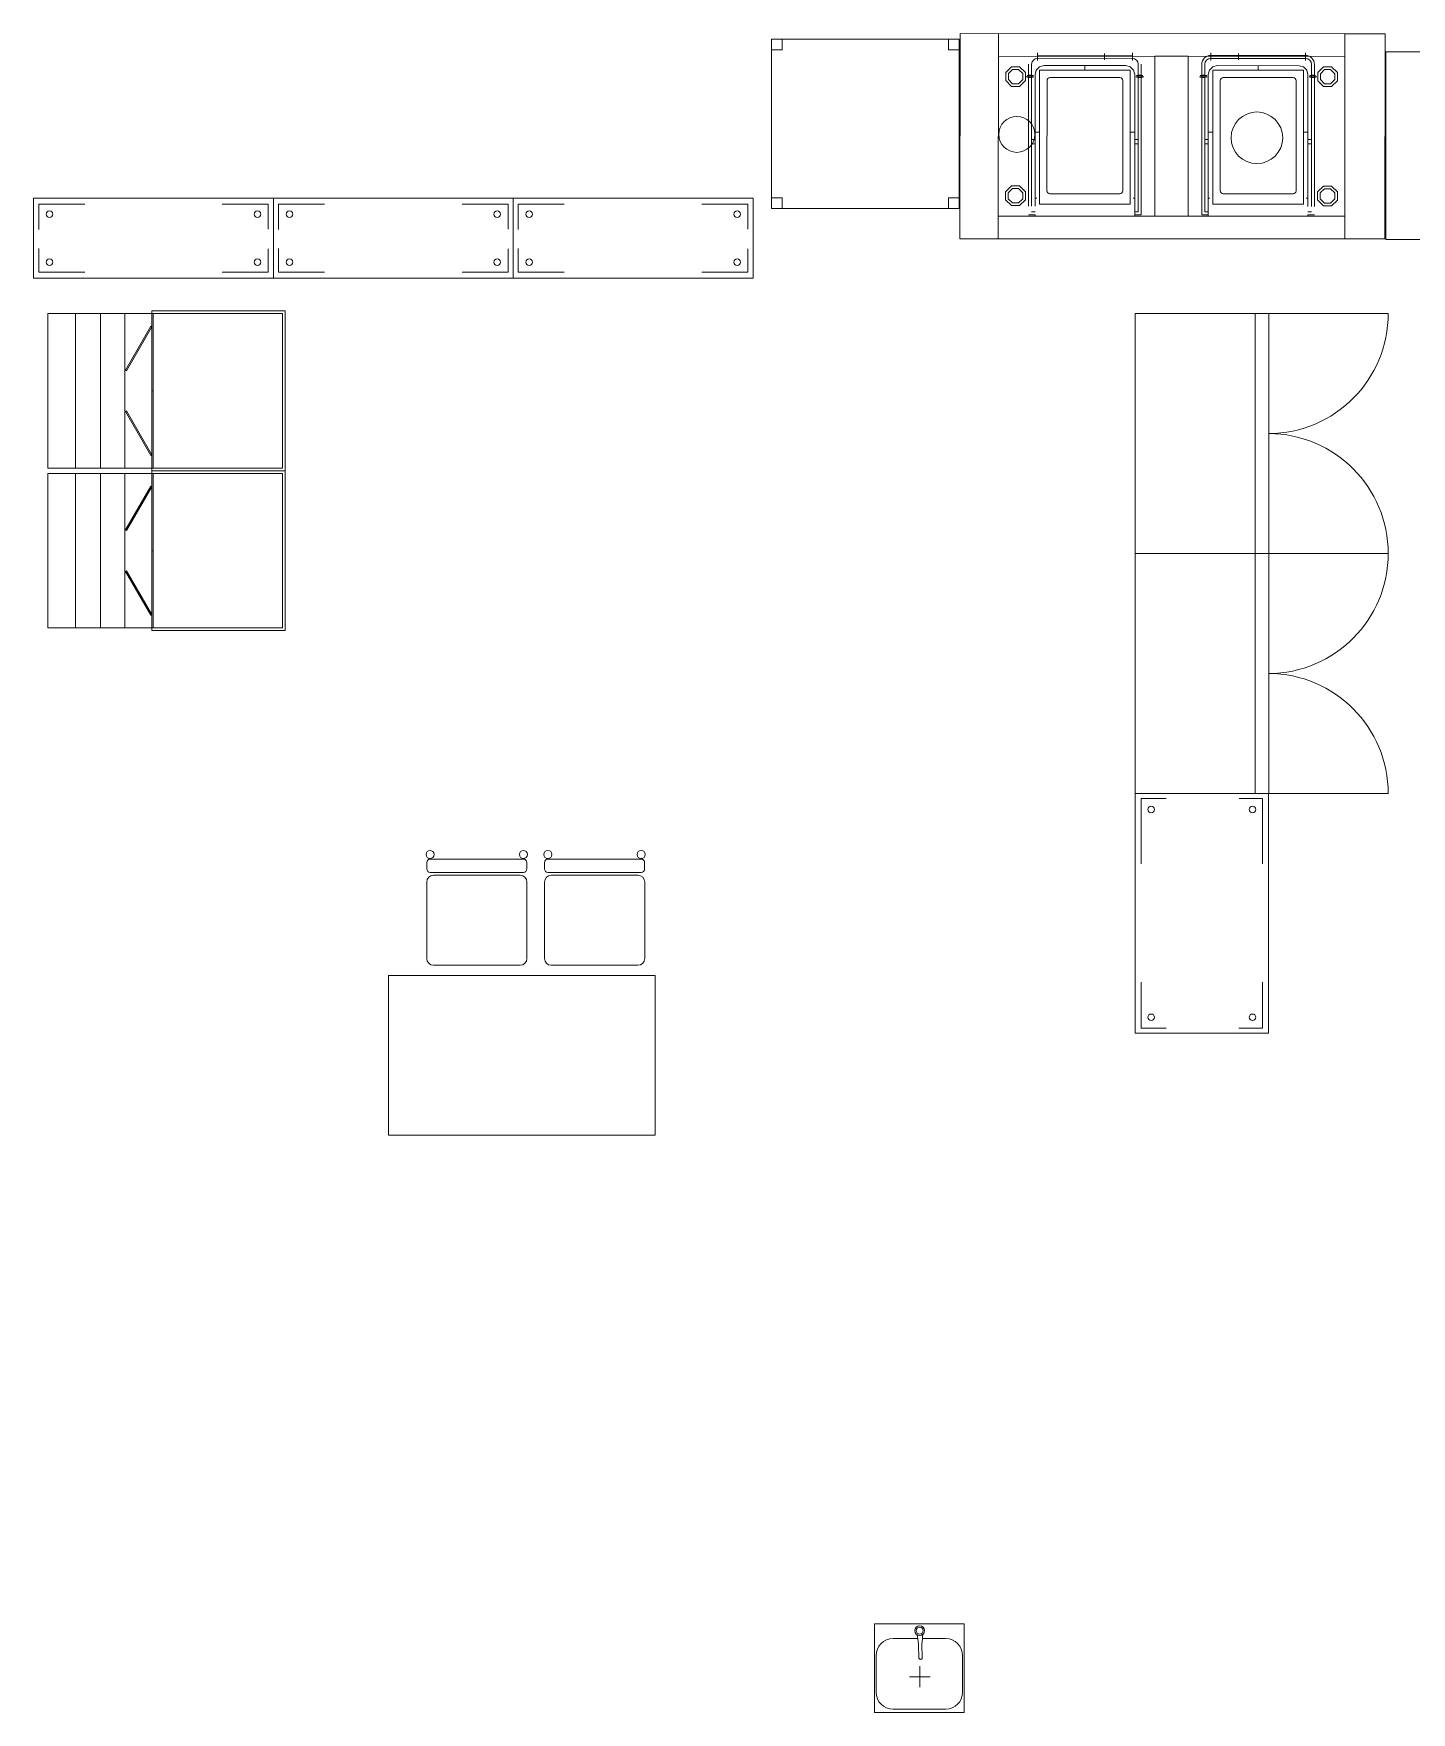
# Model space of a CAD drawing. Header units: millimetres. Extents: x -217779 to 263180, y 55413 to 130161.
# Drawn here: x -208814 to -203643, y 104354 to 110655 of the extents above; entities that cross this region are included whole.
import ezdxf

# ---------------------------------------------------------------- set-up
doc = ezdxf.new("R2010")
doc.units = ezdxf.units.MM
doc.layers.add('ТХ_пищеблок', color=30, linetype='Continuous', lineweight=20)
doc.layers.add('ТХ_привязка ТХ', color=7, linetype='Continuous', true_color=0x163d5c)

# ---------------------------------------------------------------- blocks, each defined once
blk = doc.blocks.new('A$C19c1ccfc')
at = {"layer": 'ТХ_пищеблок'}
for p, q in [((-20.4, -19716.3), (-60.4, -19716.2)), ((-60.4, -19716.2), (-60.4, -19756.2)), ((-60.4, -19716.2), (643.6, -19716.2)), ((-20.4, -19756.3), (-20.4, -19716.3)), ((603.6, -19716.3), (643.6, -19716.2)), ((603.7, -19756.3), (603.6, -19716.3)), ((643.6, -19716.2), (643.6, -20316.2)), ((643.6, -19716.2), (643.7, -19756.2)), ((646.3, -20465.3), (646.6, -19695.3)), ((646.6, -19695.3), (2241.6, -19695.9)), ((790.4, -19780.3), (790.5, -19695.3)), ((2090.2, -20465.8), (2090.5, -19695.8)), ((2090.5, -19695.8), (2241.6, -19695.9)), ((2241.6, -19695.9), (2241.3, -20465.9)), ((2241.6, -19695.9), (2241.3, -20465.9)), ((-60.4, -20351.2), (-60.4, -19751.2)), ((-60.4, -19756.2), (-20.4, -19756.3)), ((643.7, -19756.2), (603.7, -19756.3)), ((790.2, -20380.3), (790.4, -19780.3)), ((790.4, -19780.3), (2090.4, -19780.8)), ((937.6, -19776.8, -770.2), (1293.2, -19777, -770.2)), ((1378, -19780.5), (1377.8, -20380.5)), ((1502.8, -19780.6), (1378, -19780.5)), ((1502.6, -20380.6), (1502.8, -19780.6)), ((1943.2, -19777.2, -770.2), (1587.6, -19777.1, -770.2)), ((2090.4, -19780.8), (2090.2, -20380.8)), ((818, -19841.2, 140), (839.7, -19819.6, 140)), ((818, -19871.9, 140), (818, -19841.2, 140)), ((828, -19845.4), (843.8, -19829.6)), ((828, -19867.7), (828, -19845.4)), ((839.7, -19819.6, 140), (870.3, -19819.6, 140)), ((843.8, -19829.6), (866.2, -19829.6)), ((866.2, -19829.6), (881.9, -19845.4)), ((870.3, -19819.6, 140), (891.9, -19841.3, 140)), ((881.9, -19845.4), (881.9, -19867.7)), ((891.9, -19841.3, 140), (891.9, -19871.9, 140)), ((903.8, -20343.5, -770.2), (904, -19810.4, -770.2)), ((915, -20343.5, -770.2), (915.2, -19810.4, -770.2)), ((932.8, -19832.4, -302.6), (928.4, -19848.8, -302.6)), ((928.4, -19848.8, -770.2), (932.8, -19832.4, -770.2)), ((945.3, -19819.9, -302.6), (932.8, -19832.4, -302.6)), ((932.8, -19832.4, -770.2), (945.3, -19819.9, -770.2)), ((937.6, -19788, -770.2), (1293.2, -19788.2, -770.2)), ((945, -20335.6, -770.2), (945.2, -19832.3, -770.2)), ((945.2, -19832.3, -770.2), (1285.7, -19832.4, -770.2)), ((961.7, -19815.5, -302.6), (945.3, -19819.9, -302.6)), ((945.3, -19819.9, -770.2), (961.7, -19815.5, -770.2)), ((1269.1, -19815.6, -302.6), (961.7, -19815.5, -302.6)), ((961.7, -19815.5, -770.2), (1269.1, -19815.6, -770.2)), ((1115.4, -19815.5, -695.1), (1115.4, -19832.3, -695.1)), ((1285.5, -19820, -302.6), (1269.1, -19815.6, -302.6)), ((1269.1, -19815.6, -770.2), (1285.5, -19820, -770.2)), ((1298.1, -19832.6, -302.6), (1285.5, -19820, -302.6)), ((1285.5, -19820, -770.2), (1298.1, -19832.6, -770.2)), ((1285.7, -19832.4, -770.2), (1285.5, -20335.7, -770.2)), ((1302.4, -19849, -302.6), (1298.1, -19832.6, -302.6)), ((1298.1, -19832.6, -770.2), (1302.4, -19849, -770.2)), ((1315.6, -19810.6, -770.2), (1315.4, -20364.3, -770.2)), ((1326.8, -19810.6, -770.2), (1326.6, -20375.5, -770.2)), ((1554, -19810.7, -770.2), (1553.8, -20375.6, -770.2)), ((1565.2, -19810.7, -770.2), (1565, -20364.4, -770.2)), ((1578.4, -19849.1, -302.6), (1582.8, -19832.7, -302.6)), ((1582.8, -19832.7, -770.2), (1578.4, -19849.1, -770.2)), ((1582.8, -19832.7, -302.6), (1595.3, -19820.1, -302.6)), ((1595.3, -19820.1, -770.2), (1582.8, -19832.7, -770.2)), ((1943.2, -19788.4, -770.2), (1587.6, -19788.3, -770.2)), ((1595.2, -19832.5, -770.2), (1595, -20335.8, -770.2)), ((1935.7, -19832.7, -770.2), (1595.2, -19832.5, -770.2)), ((1595.3, -19820.1, -302.6), (1611.7, -19815.7, -302.6)), ((1611.7, -19815.7, -770.2), (1595.3, -19820.1, -770.2)), ((1611.7, -19815.7, -302.6), (1919.1, -19815.8, -302.6)), ((1919.1, -19815.8, -770.2), (1611.7, -19815.7, -770.2)), ((1765.4, -19815.8, -695.1), (1765.4, -19832.6, -695.1)), ((1919.1, -19815.8, -302.6), (1935.5, -19820.2, -302.6)), ((1935.5, -19820.2, -770.2), (1919.1, -19815.8, -770.2)), ((1935.5, -19820.2, -302.6), (1948.1, -19832.8, -302.6)), ((1948.1, -19832.8, -770.2), (1935.5, -19820.2, -770.2)), ((1935.5, -20335.9, -770.2), (1935.7, -19832.7, -770.2)), ((1948.1, -19832.8, -302.6), (1952.4, -19849.2, -302.6)), ((1952.4, -19849.2, -770.2), (1948.1, -19832.8, -770.2)), ((1965.4, -20343.9, -770.2), (1965.6, -19810.8, -770.2)), ((1976.6, -20343.9, -770.2), (1976.8, -19810.8, -770.2)), ((2010.5, -19820.1, 140), (1988.9, -19841.7, 140)), ((1988.9, -19841.7, 140), (1988.9, -19872.3, 140)), ((2014.7, -19830.1), (1998.9, -19845.8)), ((1998.9, -19845.8), (1998.9, -19868.2)), ((2041.1, -19820.1, 140), (2010.5, -19820.1, 140)), ((2037, -19830.1), (2014.7, -19830.1)), ((2052.8, -19845.9), (2037, -19830.1)), ((2062.8, -19841.7, 140), (2041.1, -19820.1, 140)), ((2052.8, -19868.2), (2052.8, -19845.9)), ((2062.8, -19872.3, 140), (2062.8, -19841.7, 140)), ((839.7, -19893.5, 140), (818, -19871.9, 140)), ((843.8, -19883.5), (828, -19867.7)), ((870.3, -19893.5, 140), (839.7, -19893.5, 140)), ((866.1, -19883.5), (843.8, -19883.5)), ((881.9, -19867.7), (866.1, -19883.5)), ((891.9, -19871.9, 140), (870.3, -19893.5, 140)), ((928.4, -19848.8, -302.6), (928.2, -20312.6, -302.6)), ((928.2, -20343.5, -770.2), (928.4, -19848.8, -770.2)), ((973, -20285.2, -770.2), (973.2, -19871.5, -770.2)), ((984.4, -19860.3, -770.2), (1246.4, -19860.4, -770.2)), ((1257.6, -19871.6, -770.2), (1257.5, -20285.3, -770.2)), ((1302.4, -19849, -770.2), (1302.2, -20380.5, -770.2)), ((1302.3, -20312.7, -302.6), (1302.4, -19849, -302.6)), ((1578.2, -20312.8, -302.6), (1578.4, -19849.1, -302.6)), ((1578.4, -19849.1, -770.2), (1578.2, -20380.6, -770.2)), ((1623.2, -19871.7, -770.2), (1623, -20285.4, -770.2)), ((1896.4, -19860.6, -770.2), (1634.4, -19860.5, -770.2)), ((1907.5, -20285.5, -770.2), (1907.6, -19871.8, -770.2)), ((1952.4, -19849.2, -302.6), (1952.3, -20313, -302.6)), ((1952.3, -20343.9, -770.2), (1952.4, -19849.2, -770.2)), ((1988.9, -19872.3, 140), (2010.5, -19894, 140)), ((1998.9, -19868.2), (2014.6, -19884)), ((2010.5, -19894, 140), (2041.1, -19894, 140)), ((2014.6, -19884), (2037, -19884)), ((2037, -19884), (2052.8, -19868.2)), ((2041.1, -19894, 140), (2062.8, -19872.3, 140)), ((928.3, -20092.3, -770.2), (915.1, -20092.3, -770.2)), ((945.1, -20065.5, -770.2), (928.3, -20065.5, -770.2)), ((1302.4, -20065.7, -770.2), (1285.6, -20065.7, -770.2)), ((1315.5, -20092.4, -770.2), (1302.4, -20092.4, -770.2)), ((1565.1, -20092.5, -770.2), (1578.3, -20092.5, -770.2)), ((1578.3, -20065.8, -770.2), (1595.1, -20065.8, -770.2)), ((1935.6, -20065.9, -770.2), (1952.4, -20065.9, -770.2)), ((1952.4, -20092.7, -770.2), (1965.5, -20092.7, -770.2)), ((928.3, -20109.1, -770.2), (915.1, -20109.1, -770.2)), ((1315.5, -20109.2, -770.2), (1302.3, -20109.2, -770.2)), ((1565.1, -20109.3, -770.2), (1578.3, -20109.3, -770.2)), ((1952.3, -20109.5, -770.2), (1965.5, -20109.5, -770.2)), ((839.5, -20267.1, 140), (817.9, -20288.8, 140)), ((817.9, -20288.8, 140), (817.9, -20319.4, 140)), ((843.7, -20277.1), (827.9, -20292.9)), ((870.1, -20267.1, 140), (839.5, -20267.1, 140)), ((866, -20277.1), (843.7, -20277.1)), ((881.8, -20292.9), (866, -20277.1)), ((891.8, -20288.8, 140), (870.1, -20267.1, 140)), ((891.8, -20319.4, 140), (891.8, -20288.8, 140)), ((1988.7, -20289.2, 140), (2010.4, -20267.6, 140)), ((1998.7, -20293.4), (2014.5, -20277.6)), ((2010.4, -20267.6, 140), (2041, -20267.6, 140)), ((2014.5, -20277.6), (2036.8, -20277.6)), ((2036.8, -20277.6), (2052.6, -20293.4)), ((2041, -20267.6, 140), (2062.6, -20289.2, 140)), ((-60.3, -20311.2), (-60.4, -20351.2)), ((643.6, -20351.2), (-60.4, -20351.2)), ((-60.4, -20351.2), (-20.4, -20351.3)), ((-20.3, -20311.3), (-60.3, -20311.2)), ((-20.4, -20351.3), (-20.3, -20311.3)), ((603.6, -20311.3), (643.6, -20311.2)), ((603.6, -20351.3), (603.6, -20311.3)), ((643.6, -20351.2), (603.6, -20351.3)), ((643.6, -20311.2), (643.6, -20351.2)), ((817.9, -20319.4, 140), (839.5, -20341, 140)), ((827.9, -20292.9), (827.9, -20315.3)), ((827.9, -20315.3), (843.6, -20331)), ((839.5, -20341, 140), (870.1, -20341.1, 140)), ((843.6, -20331), (866, -20331.1)), ((866, -20331.1), (881.8, -20315.3)), ((870.1, -20341.1, 140), (891.8, -20319.4, 140)), ((881.8, -20315.3), (881.8, -20292.9)), ((928.2, -20312.6, -302.6), (934.4, -20312.6, -302.6)), ((1285.5, -20335.7, -770.2), (945, -20335.6, -770.2)), ((1246.3, -20296.5, -770.2), (984.2, -20296.4, -770.2)), ((1296.1, -20312.7, -302.6), (1302.3, -20312.7, -302.6)), ((1584.4, -20312.9, -302.6), (1578.2, -20312.8, -302.6)), ((1595, -20335.8, -770.2), (1935.5, -20335.9, -770.2)), ((1634.2, -20296.6, -770.2), (1896.3, -20296.7, -770.2)), ((1952.3, -20313, -302.6), (1946.1, -20313, -302.6)), ((1988.7, -20319.8, 140), (1988.7, -20289.2, 140)), ((2010.3, -20341.5, 140), (1988.7, -20319.8, 140)), ((1998.7, -20315.7), (1998.7, -20293.4)), ((2014.5, -20331.5), (1998.7, -20315.7)), ((2040.9, -20341.5, 140), (2010.3, -20341.5, 140)), ((2036.8, -20331.5), (2014.5, -20331.5)), ((2052.6, -20315.7), (2036.8, -20331.5)), ((2062.6, -20319.9, 140), (2040.9, -20341.5, 140)), ((2052.6, -20293.4), (2052.6, -20315.7)), ((2062.6, -20289.2, 140), (2062.6, -20319.9, 140)), ((2090.2, -20380.8), (790.2, -20380.3)), ((790.2, -20380.3), (790.2, -20465.3)), ((928.2, -20375.3, -770.2), (903.8, -20375.3, -770.2)), ((928.2, -20364.1, -770.2), (915, -20364.1, -770.2)), ((928.2, -20380.4, -770.2), (928.2, -20375.3, -770.2)), ((1302.2, -20380.5, -770.2), (928.2, -20380.4, -770.2)), ((1326.6, -20375.5, -770.2), (1302.2, -20375.5, -770.2)), ((1315.4, -20364.3, -770.2), (1302.3, -20364.3, -770.2)), ((1377.8, -20380.5), (1502.6, -20380.6)), ((1553.8, -20375.6, -770.2), (1578.2, -20375.6, -770.2)), ((1565, -20364.4, -770.2), (1578.2, -20364.4, -770.2)), ((1578.2, -20380.6, -770.2), (1952.2, -20380.8, -770.2)), ((1952.2, -20375.7, -770.2), (1976.6, -20375.7, -770.2)), ((1952.2, -20380.8, -770.2), (1952.2, -20375.7, -770.2)), ((1952.3, -20364.5, -770.2), (1965.4, -20364.5, -770.2)), ((2241.3, -20465.9), (646.3, -20465.3)), ((2241.3, -20465.9), (2090.2, -20465.8)), ((-2385.9, -21036), (-2380.9, -21036)), ((-2386, -21636), (-2381, -21636)), ((-1354.6, -22830.7), (-1354.6, -22806.1)), ((-1341.9, -22793.4), (-991.6, -22793.4)), ((-978.9, -22806.1), (-978.9, -22830.7)), ((-912.6, -22830.7), (-912.6, -22806.1)), ((-899.9, -22793.4), (-549.6, -22793.4)), ((-536.9, -22806.1), (-536.9, -22830.7)), ((-991.6, -22843.4), (-1341.9, -22843.4)), ((-1329.2, -22854.5), (-1004, -22854.5)), ((-549.6, -22843.4), (-899.9, -22843.4)), ((-887.2, -22854.5), (-562.1, -22854.5)), ((-1004, -23191.9), (-1329.2, -23191.9)), ((-562.1, -23191.9), (-887.2, -23191.9))]:
    blk.add_line(p, q, dxfattribs=at)
at = {"layer": 'ТХ_пищеблок', "extrusion": (1, -0.000380247, 0)}
for p, q in [((937.4, -19772.4, -144.1), (937.4, -19767.4, -157.7)), ((937.4, -19767.4, -157.7), (937.4, -19776.7, -168.8)), ((937.4, -19776.7, -168.8), (937.4, -19791, -166.3)), ((1587.4, -19772.6, -144.1), (1587.4, -19767.7, -157.7)), ((1587.4, -19767.7, -157.7), (1587.4, -19777, -168.8)), ((1587.4, -19786.9, -141.6), (1587.4, -19772.6, -144.1)), ((1587.4, -19777, -168.8), (1587.4, -19791.2, -166.3)), ((1691.6, -19774.2, -146), (1691.6, -19770.1, -157.3)), ((1691.6, -19770.1, -157.3), (1691.6, -19777.9, -166.5)), ((1691.6, -19786.1, -143.9), (1691.6, -19774.2, -146)), ((1691.6, -19777.9, -166.5), (1691.6, -19789.7, -164.4)), ((937.4, -19791, -166.3), (937.4, -19796, -152.7)), ((1587.4, -19796.2, -152.7), (1587.4, -19786.9, -141.6)), ((1587.4, -19791.2, -166.3), (1587.4, -19796.2, -152.7)), ((1691.6, -19793.9, -153.1), (1691.6, -19786.1, -143.9)), ((1691.6, -19789.7, -164.4), (1691.6, -19793.9, -153.1))]:
    blk.add_line(p, q, dxfattribs=at)
at = {"layer": 'ТХ_пищеблок', "extrusion": (-1, 0.000380247, 0)}
for p, q in [((1189.3, -19774, -146), (1189.3, -19769.9, -157.3)), ((1189.3, -19785.9, -143.9), (1189.3, -19774, -146)), ((1189.3, -19777.7, -166.5), (1189.3, -19789.5, -164.4)), ((1293.4, -19772.5, -144.1), (1293.4, -19767.6, -157.7)), ((1293.4, -19786.8, -141.6), (1293.4, -19772.5, -144.1)), ((1293.4, -19776.9, -168.8), (1293.4, -19791.1, -166.3)), ((1943.4, -19772.8, -144.1), (1943.4, -19767.8, -157.7)), ((1943.4, -19767.8, -157.7), (1943.4, -19777.1, -168.8)), ((1943.4, -19787, -141.6), (1943.4, -19772.8, -144.1)), ((1943.4, -19777.1, -168.8), (1943.4, -19791.4, -166.3)), ((1189.3, -19789.5, -164.4), (1189.3, -19793.7, -153.1)), ((1293.4, -19791.1, -166.3), (1293.4, -19796.1, -152.7)), ((1943.4, -19796.3, -152.7), (1943.4, -19787, -141.6)), ((1943.4, -19791.4, -166.3), (1943.4, -19796.3, -152.7))]:
    blk.add_line(p, q, dxfattribs=at)
at = {"layer": 'ТХ_пищеблок', "extrusion": (-0.00037447, -0.984808, 0.173648)}
for p, q in [((895, -19857.4, -141.8), (902.3, -19855.3, -129.5)), ((902.3, -19859.6, -154.2), (895, -19857.4, -141.8)), ((898.3, -19852.9, -142.7), (904.4, -19851, -132.4)), ((904.4, -19854.7, -152.9), (898.3, -19852.9, -142.7)), ((902.3, -19855.3, -129.5), (916.7, -19855.3, -129.5)), ((916.7, -19859.6, -154.2), (902.3, -19859.6, -154.2)), ((904.4, -19851, -132.4), (916.4, -19851.1, -132.4)), ((916.4, -19854.7, -152.9), (904.4, -19854.7, -152.9)), ((916.4, -19851.1, -132.4), (922.5, -19852.9, -142.7)), ((922.5, -19852.9, -142.7), (916.4, -19854.7, -152.9)), ((916.7, -19855.3, -129.5), (924, -19857.5, -141.8)), ((924, -19857.5, -141.8), (916.7, -19859.6, -154.2)), ((1314.1, -19855.4, -129.5), (1306.8, -19857.6, -141.8)), ((1306.8, -19857.6, -141.8), (1314.1, -19859.8, -154.2)), ((1314.4, -19851.2, -132.4), (1308.3, -19853, -142.7)), ((1308.3, -19853, -142.7), (1314.4, -19854.8, -152.9)), ((1328.6, -19855.4, -129.5), (1314.1, -19855.4, -129.5)), ((1314.1, -19859.8, -154.2), (1328.6, -19859.8, -154.2)), ((1326.4, -19851.2, -132.4), (1314.4, -19851.2, -132.4)), ((1314.4, -19854.8, -152.9), (1326.4, -19854.8, -152.9)), ((1332.5, -19853, -142.7), (1326.4, -19851.2, -132.4)), ((1326.4, -19854.8, -152.9), (1332.5, -19853, -142.7)), ((1335.8, -19857.6, -141.8), (1328.6, -19855.4, -129.5)), ((1328.6, -19859.8, -154.2), (1335.8, -19857.6, -141.8)), ((1545, -19857.7, -141.8), (1552.3, -19855.5, -129.5)), ((1552.3, -19859.9, -154.2), (1545, -19857.7, -141.8)), ((1548.3, -19853.1, -142.7), (1554.4, -19851.3, -132.4)), ((1554.4, -19854.9, -152.9), (1548.3, -19853.1, -142.7)), ((1552.3, -19855.5, -129.5), (1566.7, -19855.5, -129.5)), ((1566.7, -19859.9, -154.2), (1552.3, -19859.9, -154.2)), ((1554.4, -19851.3, -132.4), (1566.4, -19851.3, -132.4)), ((1566.4, -19854.9, -152.9), (1554.4, -19854.9, -152.9)), ((1566.4, -19851.3, -132.4), (1572.5, -19853.1, -142.7)), ((1572.5, -19853.1, -142.7), (1566.4, -19854.9, -152.9)), ((1566.7, -19855.5, -129.5), (1574, -19857.7, -141.8)), ((1574, -19857.7, -141.8), (1566.7, -19859.9, -154.2)), ((1964.1, -19855.7, -129.5), (1956.8, -19857.8, -141.8)), ((1956.8, -19857.8, -141.8), (1964.1, -19860, -154.2)), ((1964.4, -19851.5, -132.4), (1958.3, -19853.3, -142.7)), ((1958.3, -19853.3, -142.7), (1964.4, -19855.1, -152.9)), ((1978.6, -19855.7, -129.5), (1964.1, -19855.7, -129.5)), ((1964.1, -19860, -154.2), (1978.6, -19860, -154.2)), ((1976.4, -19851.5, -132.4), (1964.4, -19851.5, -132.4)), ((1964.4, -19855.1, -152.9), (1976.4, -19855.1, -152.9)), ((1982.5, -19853.3, -142.7), (1976.4, -19851.5, -132.4)), ((1976.4, -19855.1, -152.9), (1982.5, -19853.3, -142.7)), ((1985.8, -19857.9, -141.8), (1978.6, -19855.7, -129.5)), ((1978.6, -19860, -154.2), (1985.8, -19857.9, -141.8))]:
    blk.add_line(p, q, dxfattribs=at)
at = {"layer": 'ТХ_пищеблок', "extrusion": (-0.000470712, -6.19756e-05, 1)}
for p, q in [((-2830.1, -20613.3, 0), (-2830.1, -20313.3, 0)), ((-2830.1, -20313.3, 0), (-1930.1, -20313.3, 0.5)), ((-1930.1, -20313.3, 0.5), (-1930.1, -20613.3, 0.5)), ((-1930.1, -20613.3, 0.5), (-1930.1, -20313.3, 0.5)), ((-1930.1, -20313.3, 0.5), (-1030.1, -20313.3, 0.9)), ((-1030.1, -20313.3, 0.9), (-1030.1, -20613.3, 0.9)), ((-1030.1, -20613.3, 0.9), (-1030.1, -20313.3, 0.9)), ((-1030.1, -20313.3, 0.9), (-130.1, -20313.3, 1.4)), ((-130.1, -20313.3, 1.4), (-130.1, -20613.3, 1.4)), ((-1930.1, -20613.3, 0.5), (-2830.1, -20613.3, 0)), ((-1030.1, -20613.3, 0.9), (-1930.1, -20613.3, 0.5)), ((-130.1, -20613.3, 1.4), (-1030.1, -20613.3, 0.9))]:
    blk.add_line(p, q, dxfattribs=at)
at = {"layer": 'ТХ_пищеблок', "ltscale": 0.1}
for p, q in [((-2673.2, -20746), (-2673.2, -21326)), ((-2579, -20746), (-2579, -21326)), ((-2487.7, -20746), (-2487.7, -21326)), ((-2673.2, -21346), (-2673.2, -21926)), ((-2579.1, -21346), (-2579.1, -21926)), ((-2487.7, -21346), (-2487.7, -21926))]:
    blk.add_line(p, q, dxfattribs=at)
at = {"layer": 'ТХ_пищеблок', "ltscale": 500}
for p, q in [((2253.3, -20745.4, 0.3), (1805.9, -20746.4, 0.3)), ((2253.3, -21646, 0.3), (1805.9, -21647, 0.3)), ((2254, -21647.4, 0.3), (1805.9, -21647, 0.3)), ((2254, -22548, 0.3), (1805.9, -22547.5, 0.3))]:
    blk.add_line(p, q, dxfattribs=at)
at = {"layer": 'ТХ_пищеблок', "extrusion": (6.1974e-05, -0.000470712, 1)}
for p, q in [((1303.9, -22547.5, 0.3), (1803.9, -22547.3, -0.4)), ((1303.9, -23447.3, -0.4), (1303.9, -22547.5, 0.3)), ((1803.9, -22547.3, -0.4), (1803.9, -23447.3, -0.4)), ((1803.9, -23447.3, -0.4), (1303.9, -23447.3, -0.4))]:
    blk.add_line(p, q, dxfattribs=at)
at = {"layer": 'ТХ_пищеблок', "color": 132}
for p, q in [((325.5, -25664.3), (325.5, -25996.3)), ((662.5, -25664.3), (325.5, -25664.3)), ((484, -25703.2), (485.5, -25706.6)), ((484, -25703.2), (485.5, -25706.6)), ((485.5, -25706.4), (486.9, -25712.3)), ((507.3, -25705.2), (506.1, -25711.1)), ((508.6, -25701.9), (507.2, -25705.3)), ((662.5, -25996.3), (662.5, -25664.3)), ((488.1, -25719.3), (395.5, -25719.3)), ((486.9, -25712.3), (488.3, -25720.2)), ((488.3, -25720.2), (489.6, -25730.5)), ((489.6, -25730.5), (490.8, -25741.8)), ((490.9, -25742.8), (490.8, -25741.8)), ((490.9, -25742.8), (490.8, -25741.8)), ((490.9, -25742.9), (490.9, -25742.8)), ((492.3, -25792.2), (490.9, -25742.8)), ((504.3, -25730.1), (503.7, -25741.5)), ((505, -25791.9), (503.7, -25741.5)), ((505, -25791.9), (503.7, -25741.5)), ((505.2, -25719.1), (504.3, -25730.1)), ((506.1, -25711.1), (505.2, -25719.1)), ((592.5, -25719.3), (505.2, -25719.3)), ((331.5, -25783.3), (331.5, -25920.3)), ((492.6, -25793.2), (492.3, -25792.2)), ((492.6, -25793.2), (492.3, -25792.2)), ((493.1, -25794.1), (492.6, -25793.2)), ((493.1, -25794.1), (492.6, -25793.2)), ((493.8, -25794.9), (493.1, -25794.1)), ((494.7, -25795.6), (493.8, -25794.9)), ((494.7, -25795.6), (493.8, -25794.9)), ((495.6, -25796.1), (494.7, -25795.6)), ((495.6, -25796.1), (494.7, -25795.6)), ((495.6, -25901.1), (495.5, -25822.8)), ((496.6, -25796.5), (495.6, -25796.1)), ((496.6, -25796.5), (495.6, -25796.1)), ((496.7, -25796.6), (496.2, -25796.2)), ((497.5, -25796.9), (496.7, -25796.6)), ((498.1, -25796.8), (497, -25796.6)), ((498.1, -25796.8), (497, -25796.6)), ((498.4, -25797), (497.5, -25796.9)), ((499.2, -25796.8), (498.1, -25796.8)), ((499.2, -25796.8), (498.1, -25796.8)), ((499.2, -25797.1), (498.4, -25797)), ((500.3, -25796.7), (499.2, -25796.8)), ((500.3, -25796.7), (499.2, -25796.8)), ((500.1, -25797), (499.2, -25797.1)), ((500.9, -25796.8), (500.1, -25797)), ((501.4, -25796.4), (500.3, -25796.7)), ((501.4, -25796.4), (500.3, -25796.7)), ((501.6, -25796.4), (500.9, -25796.8)), ((502, -25795.9), (501, -25796.4)), ((502, -25795.9), (501, -25796.4)), ((502.2, -25796.1), (501.6, -25796.4)), ((502.9, -25795.3), (502, -25795.9)), ((502.9, -25795.3), (502, -25795.9)), ((503.7, -25794.6), (502.9, -25795.3)), ((503.7, -25794.6), (502.9, -25795.3)), ((504.3, -25793.7), (503.7, -25794.6)), ((504.8, -25792.8), (504.3, -25793.7)), ((505, -25791.9), (504.8, -25792.8)), ((505, -25791.9), (504.8, -25792.8)), ((656.5, -25920.3), (656.5, -25783.3)), ((456.9, -25862.3), (535.2, -25862.3)), ((325.5, -25996.3), (662.5, -25996.3)), ((395.5, -25984.3), (592.5, -25984.3))]:
    blk.add_line(p, q, dxfattribs=at)

msp = doc.modelspace()

# ---------------------------------------------------------------- linework, layer by layer
at = {"layer": 'ТХ_пищеблок', "color": 132}
msp.add_lwpolyline([(-202024.9, 110587.3), (-203739.9, 110587.3), (-203739.9, 109882.3), (-202024.9, 109882.3)], close=True, dxfattribs=at)
at = {"layer": 'ТХ_пищеблок', "extrusion": (-0.000470712, -6.19756e-05, 1)}
for points, elevation in [([(-208794.8, 109920.6), (-208794.8, 110015.3), (-208622.2, 110015.3)], 91.5), ([(-207933.1, 109921.7), (-207933.1, 110015.3), (-208106.2, 110015.3)], 91.5), ([(-207894.8, 109920.6), (-207894.8, 110015.3), (-207722.2, 110015.3)], 91.5), ([(-207033.1, 109921.7), (-207033.1, 110015.3), (-207206.2, 110015.3)], 91.6), ([(-206994.8, 109920.6), (-206994.8, 110015.3), (-206822.2, 110015.3)], 91.6), ([(-206133.1, 109921.7), (-206133.1, 110015.3), (-206306.2, 110015.3)], 91.6), ([(-208794.8, 109848.7), (-208794.8, 109759.5), (-208622.2, 109759.5)], 91.5), ([(-207933.1, 109847.4), (-207933.1, 109759.5), (-208106.2, 109759.5)], 91.5), ([(-207894.8, 109848.7), (-207894.8, 109759.5), (-207722.2, 109759.5)], 91.5), ([(-207033.1, 109847.4), (-207033.1, 109759.5), (-207206.2, 109759.5)], 91.6), ([(-206994.8, 109848.7), (-206994.8, 109759.5), (-206822.2, 109759.5)], 91.6), ([(-206133.1, 109847.4), (-206133.1, 109759.5), (-206306.2, 109759.5)], 91.6)]:
    msp.add_lwpolyline(points, dxfattribs=dict(at, elevation=elevation))
at = {"layer": 'ТХ_пищеблок', "ltscale": 0.1}
for points in [[(-208761.1, 109604.7), (-208761.1, 109024.7), (-208364.8, 109024.7), (-208364.8, 109604.7)], [(-208761.1, 109004.7), (-208761.1, 108424.7), (-208364.9, 108424.7), (-208364.9, 109004.7)]]:
    msp.add_lwpolyline(points, close=True, dxfattribs=at)
at = {"layer": 'ТХ_пищеблок'}
for points in [[(-207869.9, 109614.7), (-208369.9, 109614.7), (-208369.8, 109014.7), (-207869.8, 109014.7)], [(-207879.9, 109604.7), (-208364.9, 109604.7), (-208364.8, 109024.7), (-207879.8, 109024.7)], [(-208374.2, 109557.2), (-208369.9, 109554.7), (-208464.8, 109390.1), (-208469.2, 109392.6)], [(-208469.2, 109236.7), (-208464.8, 109239.2), (-208369.8, 109074.7), (-208374.1, 109072.2)], [(-207869.9, 109014.7), (-208369.9, 109014.7), (-208369.9, 108414.7), (-207869.9, 108414.7)], [(-208374.2, 108957.2), (-208369.9, 108954.7), (-208464.9, 108790.1), (-208469.2, 108792.6)], [(-207879.9, 109004.7), (-208364.9, 109004.7), (-208364.9, 108424.7), (-207879.9, 108424.7)], [(-208469.2, 108636.7), (-208464.9, 108639.2), (-208369.9, 108474.7), (-208374.2, 108472.2)], [(-206481.7, 107120.7), (-206481.7, 106520.7), (-207481.7, 106520.7), (-207481.7, 107120.7)]]:
    msp.add_lwpolyline(points, close=True, dxfattribs=at)
at = {"layer": 'ТХ_пищеблок', "ltscale": 0.1, "elevation": 0.3}
for points in [[(-204680, 108703.7), (-204680, 109604.3), (-204178, 109604.3), (-204178, 108703.7)], [(-204178, 109604.3), (-204178, 108703.7), (-204230, 108703.7), (-204230, 109604.3)], [(-204680, 107803.1), (-204680, 108703.7), (-204178, 108703.7), (-204178, 107803.1)], [(-204178, 108703.7), (-204178, 107803.1), (-204230, 107803.1), (-204230, 108703.7)]]:
    msp.add_lwpolyline(points, close=True, dxfattribs=at)
at = {"layer": 'ТХ_пищеблок', "extrusion": (6.1974e-05, -0.000470712, 1)}
for points, elevation in [([(-204564.2, 107784.2), (-204657.8, 107784.2), (-204657.8, 107539)], -63.8), ([(-204290, 107784.2), (-204202.1, 107784.2), (-204202.1, 107539)], -63.8), ([(-204563.1, 106922.6), (-204657.8, 106922.6), (-204657.8, 107095.2)], -63.4), ([(-204291.3, 106922.6), (-204202.1, 106922.6), (-204202.1, 107095.2)], -63.3)]:
    msp.add_lwpolyline(points, dxfattribs=dict(at, elevation=elevation))
at = {"layer": 'ТХ_пищеблок'}
for points in [[(-207338.5, 107184.2), (-207338.5, 107248.8), (-207338.5, 107470.8)], [(-206962.6, 107470.8), (-206962.6, 107248.8), (-206962.6, 107184.2)], [(-206896.6, 107184.2), (-206896.6, 107248.8), (-206896.6, 107470.8)], [(-206520.6, 107470.8), (-206520.6, 107248.8), (-206520.6, 107184.2)]]:
    msp.add_lwpolyline(points, dxfattribs=at)
msp.add_circle((-205124, 110277.1), 67.5, dxfattribs=at)
at = {"layer": 'ТХ_пищеблок', "ltscale": 200}
msp.add_circle((-204223.2, 110264.3), 96.9, dxfattribs=at)
at = {"layer": 'ТХ_пищеблок', "extrusion": (-0.000470712, -6.19756e-05, 1)}
for centre in [(-208753.9, 109977.4, 91.5), (-207973.9, 109977.4, 91.5), (-207853.9, 109977.4, 91.5), (-207073.9, 109977.4, 91.6), (-206953.9, 109977.4, 91.6), (-206173.9, 109977.4, 91.6), (-208753.9, 109797.4, 91.5), (-207973.9, 109797.4, 91.5), (-207853.9, 109797.4, 91.5), (-207073.9, 109797.4, 91.6), (-206953.9, 109797.4, 91.6), (-206173.9, 109797.4, 91.6)]:
    msp.add_circle(centre, 12.3, dxfattribs=at)
at = {"layer": 'ТХ_пищеблок', "extrusion": (6.1974e-05, -0.000470712, 1)}
for centre in [(-204620, 107743.4, -63.8), (-204240, 107743.4, -63.8), (-204620, 106963.4, -63.4), (-204240, 106963.4, -63.3)]:
    msp.add_circle(centre, 12.3, dxfattribs=at)
at = {"layer": 'ТХ_пищеблок', "color": 132}
for radius in [18.3, 13]:
    msp.add_circle((-205488.4, 104661.4), radius, dxfattribs=at)
at = {"layer": 'ТХ_пищеблок'}
for centre, radius, start, end in [((-205046.3, 110540.2, -770.2), 22.4, 89.97821, 179.97821), ((-204690.7, 110540.1, -770.2), 22.4, 359.97821, 89.97821), ((-204396.3, 110540, -770.2), 33.6, 89.97821, 179.97821), ((-204396.3, 110540, -770.2), 22.4, 89.97821, 179.97821), ((-204040.7, 110539.9, -770.2), 33.6, 359.97821, 89.97821), ((-204040.7, 110539.9, -770.2), 22.4, 359.97821, 89.97821), ((-204999.6, 110479.2, -770.2), 11.2, 89.97821, 179.97821), ((-204737.5, 110479.1, -770.2), 11.2, 359.97821, 89.97821), ((-204349.6, 110478.9, -770.2), 11.2, 89.97821, 179.97821), ((-204087.5, 110478.8, -770.2), 11.2, 359.97821, 89.97821), ((-204999.7, 110065.5, -770.2), 11.2, 179.97821, 269.97821), ((-204737.6, 110065.4, -770.2), 11.2, 269.97821, 359.97821), ((-204349.7, 110065.3, -770.2), 11.2, 179.97821, 269.97821), ((-204087.6, 110065.2, -770.2), 11.2, 269.97821, 359.97821), ((-207326.1, 107574.4), 15.1, 0, 180), ((-207326.1, 107574.4), 15.1, 180, 0), ((-206975.8, 107574.4), 15.1, 0, 180), ((-206975.8, 107574.4), 15.1, 180, 0), ((-206884.1, 107574.4), 15.1, 0, 180), ((-206884.1, 107574.4), 15.1, 180, 0), ((-206533.9, 107574.4), 15.1, 0, 180), ((-206533.9, 107574.4), 15.1, 180, 0), ((-207325.8, 107544.6), 12.7, 90, 180), ((-207325.8, 107520), 12.7, 180, 270), ((-207313.1, 107470.8), 25.4, 90, 180), ((-206988, 107470.8), 25.4, 0, 90), ((-206975.5, 107544.6), 12.7, 0, 90), ((-206975.5, 107520), 12.7, 270, 0), ((-206883.9, 107544.6), 12.7, 90, 180), ((-206883.9, 107520), 12.7, 180, 270), ((-206871.2, 107470.8), 25.4, 90, 180), ((-206546, 107470.8), 25.4, 0, 90), ((-206533.6, 107544.6), 12.7, 0, 90), ((-206533.6, 107520), 12.7, 270, 0), ((-207313.1, 107184.2), 25.4, 180, 270), ((-206988, 107184.2), 25.4, 270, 0), ((-206871.2, 107184.2), 25.4, 180, 270), ((-206546, 107184.2), 25.4, 270, 0)]:
    msp.add_arc(centre, radius, start, end, dxfattribs=at)
at = {"layer": 'ТХ_пищеблок', "ltscale": 500}
for centre, start, end in [((-204180.3, 109603.9, 0.3), 270.17771, 0.17771), ((-204180.3, 108704.7, 0.3), 359.82229, 89.82229), ((-204180.3, 108703.3, 0.3), 270.17771, 0.17771), ((-204180.3, 107804.1, 0.3), 359.82229, 89.82229)]:
    msp.add_arc(centre, 449.7, start, end, dxfattribs=at)
at = {"layer": 'ТХ_пищеблок', "color": 132}
for centre, start, end in [((-205588.4, 104567.4), 90, 180), ((-205391.4, 104567.4), 0, 90), ((-205588.4, 104430.4), 180, 270), ((-205391.4, 104430.4), 270, 0)]:
    msp.add_arc(centre, 64, start, end, dxfattribs=at)

# ---------------------------------------------------------------- block references
at = {"layer": 'ТХ_привязка ТХ', "color": 1, "ltscale": 100}
msp.add_blockref('A$C19c1ccfc', (-205983.9, 130350.7), dxfattribs=at)

doc.saveas('drawing.dxf')
